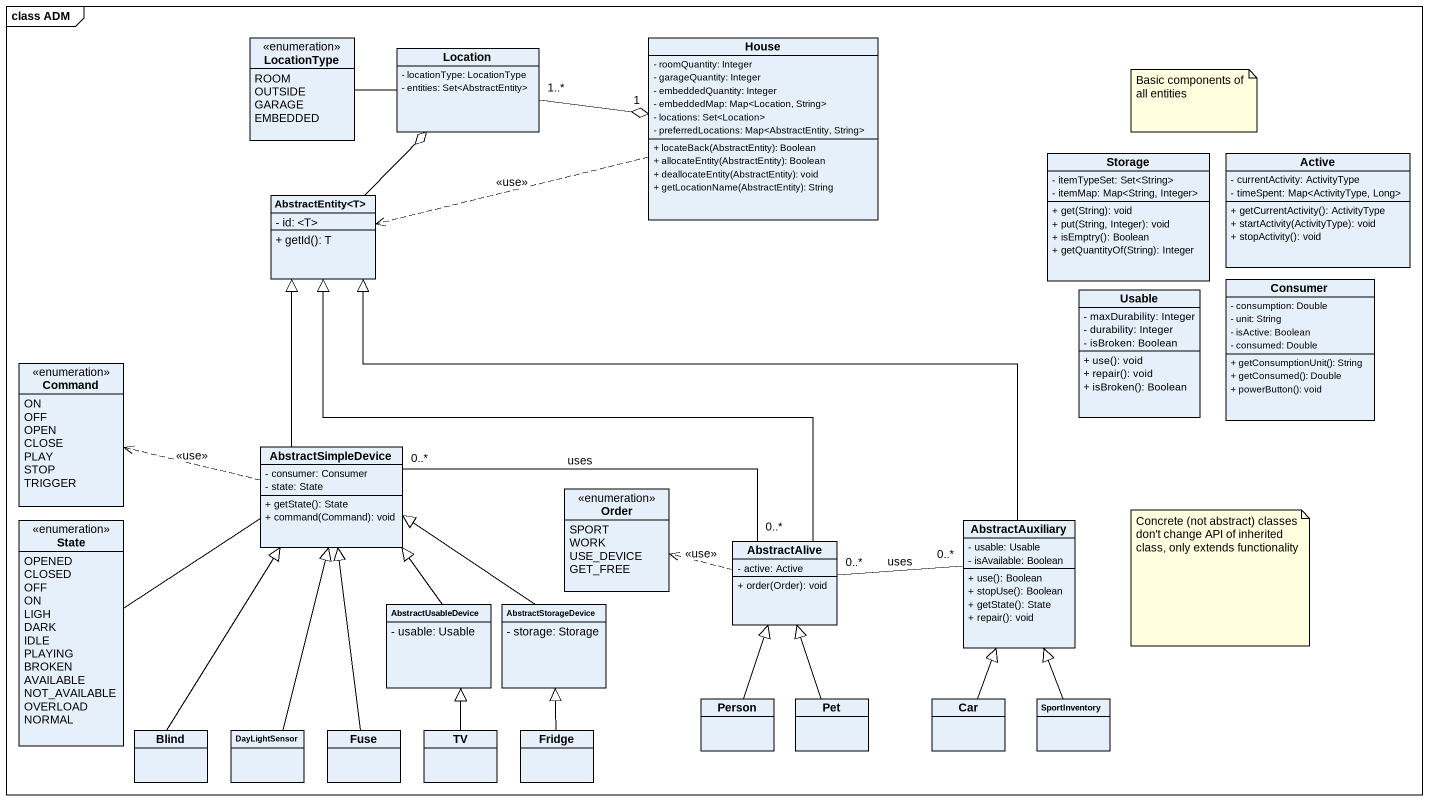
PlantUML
@startuml
mainframe class ADM
hide circle
hide empty members
skinparam classAttributeIconSize 0
enum LocationType {
  ROOM
  OUTSIDE
  GARAGE
  EMBEDDED
}
class House {
  - roomQuantity: Integer
  - garageQuantity: Integer
  - embeddedQuantity: Integer
  - embeddedMap: Map<Location, String>
  - locations: Set<Location>
  - preferredLocations: Map<AbstractEntity, String>
  + locateBack(AbstractEntity): Boolean
  + allocateEntity(AbstractEntity): Boolean
  + deallocateEntity(AbstractEntity): void
  + getLocationName(AbstractEntity): String
}
class Location {
  - locationType: LocationType
  - entities: Set<AbstractEntity>
}
class "Storage" as Storage_ {
  - itemTypeSet: Set<String>
  - itemMap: Map<String, Integer>
  + get(String): void
  + put(String, Integer): void
  + isEmptry(): Boolean
  + getQuantityOf(String): Integer
}
class Active {
  - currentActivity: ActivityType
  - timeSpent: Map<ActivityType, Long>
  + getCurrentActivity(): ActivityType
  + startActivity(ActivityType): void
  + stopActivity(): void
}
class "AbstractEntity<T>" as AbstractEntity_T {
  - id: <T>
  + getId(): T
}
class Usable {
  - maxDurability: Integer
  - durability: Integer
  - isBroken: Boolean
  + use(): void
  + repair(): void
  + isBroken(): Boolean
}
class Consumer {
  - consumption: Double
  - unit: String
  - isActive: Boolean
  - consumed: Double
  + getConsumptionUnit(): String
  + getConsumed(): Double
  + powerButton(): void
}
enum Command {
  ON
  OFF
  OPEN
  CLOSE
  PLAY
  STOP
  TRIGGER
}
class AbstractSimpleDevice {
  - consumer: Consumer
  - state: State
  + getState(): State
  + command(Command): void
}
enum Order {
  SPORT
  WORK
  USE_DEVICE
  GET_FREE
}
enum "State" as State_ {
  OPENED
  CLOSED
  OFF
  ON
  LIGH
  DARK
  IDLE
  PLAYING
  BROKEN
  AVAILABLE
  NOT_AVAILABLE
  OVERLOAD
  NORMAL
}
class AbstractAlive {
  - active: Active
  + order(Order): void
}
class AbstractAuxiliary {
  - usable: Usable
  - isAvailable: Boolean
  + use(): Boolean
  + stopUse(): Boolean
  + getState(): State
  + repair(): void
}
class AbstractUsableDevice {
  - usable: Usable
}
class AbstractStorageDevice {
  - storage: Storage
}
class "Person" as Person_
class Pet
class Car
class SportInventory
class Blind
class DayLightSensor
class Fuse
class TV
class Fridge
LocationType -right- Location
House .left.> AbstractEntity_T : <<use>>
Location "1..*" -right-o "1" House
AbstractEntity_T -up-o Location
AbstractSimpleDevice -up-|> AbstractEntity_T
AbstractSimpleDevice .left.> Command : <<use>>
AbstractSimpleDevice -left- State_
AbstractAlive -up-|> AbstractEntity_T
AbstractAlive "0..*" -left- "0..*" AbstractSimpleDevice : uses
AbstractAlive .left.> Order : <<use>>
AbstractAlive "0..*" -right- "0..*" AbstractAuxiliary : uses
AbstractAuxiliary -left-|> AbstractEntity_T
AbstractUsableDevice -up-|> AbstractSimpleDevice
AbstractStorageDevice -up-|> AbstractSimpleDevice
Person_ -up-|> AbstractAlive
Pet -up-|> AbstractAlive
Car -up-|> AbstractAuxiliary
SportInventory -up-|> AbstractAuxiliary
Blind -up-|> AbstractSimpleDevice
DayLightSensor -up-|> AbstractSimpleDevice
Fuse -up-|> AbstractSimpleDevice
TV -up-|> AbstractUsableDevice
Fridge -up-|> AbstractStorageDevice
note as N1
  Basic components of all entities
end note
note as N2
  Concrete (not abstract) classes don't change API of inherited class, only extends functionality
end note
@enduml
